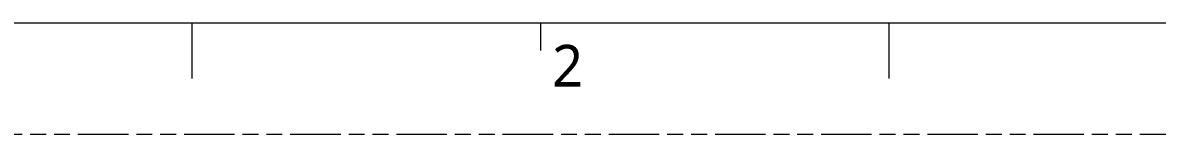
# Model space of a CAD drawing. Extents: x 2864 to 3941, y 2420 to 3182.
# Drawn here: x 2994 to 3207.7, y 2420.4 to 2441.4 of the extents above; entities that cross this region are included whole.
import ezdxf

# ---------------------------------------------------------------- set-up
doc = ezdxf.new("R2010")
doc.units = 0
doc.linetypes.add('PHANTOM', pattern=[29.5, 9.5, -1.5, 3, -1.5, 3, -1.5, 9.5])
doc.layers.get('0').update_dxf_attribs({"lineweight": 0})
doc.layers.add('0PAPERF', color=2, linetype='PHANTOM', lineweight=0, plot=False)
doc.layers.add('DIM', color=100, linetype='Continuous', lineweight=15)
doc.layers.add('備註', color=1, linetype='Continuous', lineweight=0)
doc.styles.get("Standard").update_dxf_attribs({"font": 'SIMPLEX.SHX', "height": 2.7})

msp = doc.modelspace()

# ---------------------------------------------------------------- linework, layer by layer
at = {"lineweight": 0}
for p, q in [((2894.63174, 2441.38617), (3908.06702, 2441.38617)), ((3025.90574, 2441.38617), (3025.90574, 2430.88425)), ((3091.54274, 2441.38617), (3091.54274, 2436.13521)), ((3157.17974, 2441.38617), (3157.17974, 2430.88425))]:
    msp.add_line(p, q, dxfattribs=at)
at = {"layer": '0PAPERF'}
msp.add_line((2941.45782, 2441.38617), (3908.06702, 2441.38617), dxfattribs=at)
at = {"layer": '備註', "color": 2, "linetype": 'PHANTOM', "lineweight": 0}
msp.add_line((2864.43501, 2420.38233), (3941.15578, 2420.38233), dxfattribs=at)

# ---------------------------------------------------------------- texts
at = {"layer": 'DIM', "insert": (3093.73798, 2437.21391), "char_height": 7.87644, "width": 4.7954102, "attachment_point": 1}
msp.add_mtext('{\\fMicrosoft JhengHei|b0|i0|c136|p0;\\C0;2}', dxfattribs=at)

doc.saveas('drawing.dxf')
